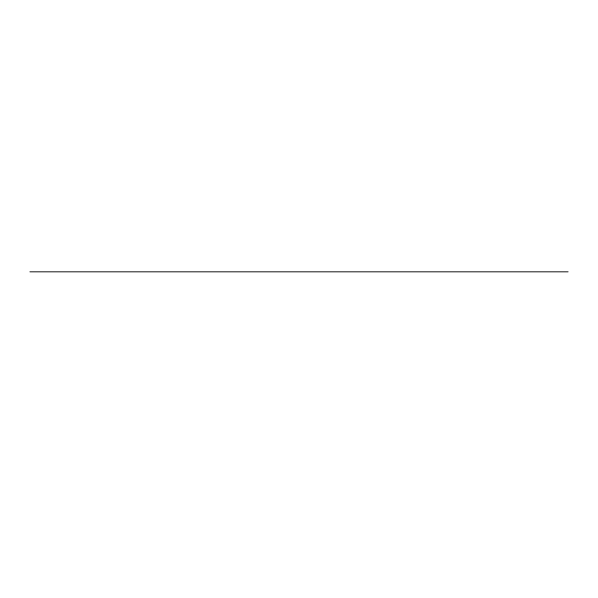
<?xml version="1.0" encoding="UTF-8"?>
<svg xmlns="http://www.w3.org/2000/svg" width="598" height="598" viewBox="0 0 598 598"><rect width="100%" height="100%" fill="white"/><g stroke="black" fill="none" stroke-linecap="round" stroke-linejoin="round"><path stroke-width="0.9" d="M29.9 271.828L568.1 271.828"/></g></svg>
